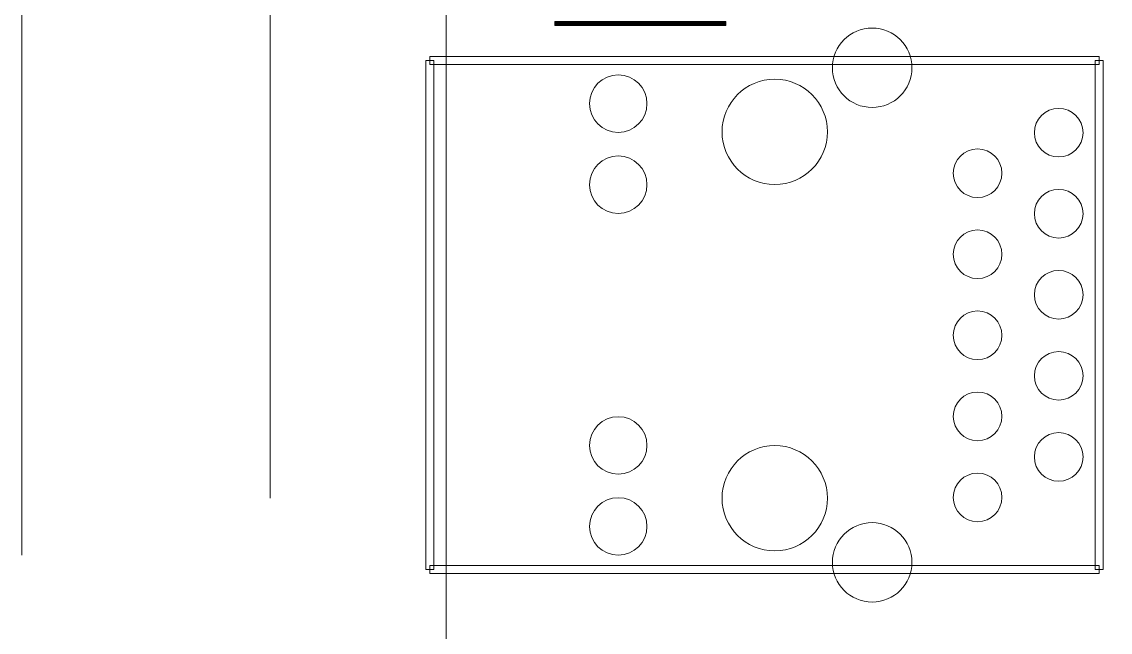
# Model space of a CAD drawing. Header units: millimetres. Extents: x -90 to 99, y -65 to 67.
# Drawn here: x -85.02 to -50.94, y 9.35 to 28.48 of the extents above; entities that cross this region are included whole.
import ezdxf

# ---------------------------------------------------------------- set-up
doc = ezdxf.new("R2010")
doc.units = ezdxf.units.MM
doc.header["$MEASUREMENT"] = 0
for name, color, linetype in [('BG_OUTLINE', 7, 'Continuous'), ('BG_SILKSCREEN_TOP', 7, 'Continuous'), ('MA_PEN3', 7, 'Continuous'), ('PG_SILKSCREEN_TOP', 7, 'Continuous'), ('PIN_TOP', 7, 'Continuous')]:
    doc.layers.add(name, color=color, linetype=linetype)

msp = doc.modelspace()

# ---------------------------------------------------------------- linework, layer by layer
at = {"layer": 'BG_OUTLINE', "color": 3, "lineweight": 9}
msp.add_open_spline([(-71.7269, -61.8795), (-71.7269, -61.8795), (-71.7343, 42.2681), (-71.7343, 42.2681), (-71.7343, 42.2681), (-71.7348, 43.0066), (-71.4419, 43.715), (-70.92, 44.2375), (-70.92, 44.2375), (-70.3982, 44.76), (-69.6866, 45.0538), (-68.9482, 45.0543), (-68.9482, 45.0543), (-68.9482, 45.0543), (75.2046, 45.0543), (75.2046, 45.0543), (75.2046, 45.0543), (76.8319, 45.0552), (78.1763, 43.7805), (78.2661, 42.1556), (78.2661, 42.1556), (78.2661, 42.1556), (78.2661, 31.2814), (78.2661, 31.2814), (78.2661, 31.2814), (78.2661, 31.2814), (72.2646, 31.2814), (72.2646, 31.2814), (72.2646, 31.2814), (72.2646, 31.2814), (72.2646, 26.9814), (72.2646, 26.9814), (72.2646, 26.9814), (72.2646, 26.9814), (78.2661, 26.9814), (78.2661, 26.9814), (78.2661, 26.9814), (78.2661, 26.9814), (78.2661, 18.6553), (78.2661, 18.6553), (78.2661, 18.6553), (78.2661, 18.6553), (72.2496, 18.6553), (72.2496, 18.6553), (72.2496, 18.6553), (72.2496, 18.6553), (72.2496, 14.3553), (72.2496, 14.3553), (72.2496, 14.3553), (72.2496, 14.3553), (78.2661, 14.3553), (78.2661, 14.3553), (78.2661, 14.3553), (78.2661, 14.3553), (78.2661, 9.255), (78.2661, 9.255), (78.2661, 9.255), (78.2661, 9.255), (72.2648, 9.255), (72.2648, 9.255), (72.2648, 9.255), (72.2648, 9.255), (72.2648, 4.955), (72.2648, 4.955), (72.2648, 4.955), (72.2648, 4.955), (78.2661, 4.955), (78.2661, 4.955), (78.2661, 4.955), (78.2661, 4.955), (78.2661, -3.3762), (78.2661, -3.3762), (78.2661, -3.3762), (78.2661, -3.3762), (72.2445, -3.3762), (72.2445, -3.3762), (72.2445, -3.3762), (72.2445, -3.3762), (72.2445, -7.6762), (72.2445, -7.6762), (72.2445, -7.6762), (72.2445, -7.6762), (78.2661, -7.6762), (78.2661, -7.6762), (78.2661, -7.6762), (78.2661, -7.6762), (78.2661, -12.7615), (78.2661, -12.7615), (78.2661, -12.7615), (78.2661, -12.7615), (72.2651, -12.7615), (72.2651, -12.7615), (72.2651, -12.7615), (72.2651, -12.7615), (72.2651, -17.0615), (72.2651, -17.0615), (72.2651, -17.0615), (72.2651, -17.0615), (78.2661, -17.0615), (78.2661, -17.0615), (78.2661, -17.0615), (78.2661, -17.0615), (78.2661, -25.4097), (78.2661, -25.4097), (78.2661, -25.4097), (78.2661, -25.4097), (72.2656, -25.4097), (72.2656, -25.4097), (72.2656, -25.4097), (72.2656, -25.4097), (72.2656, -29.7097), (72.2656, -29.7097), (72.2656, -29.7097), (72.2656, -29.7097), (78.2661, -29.7097), (78.2661, -29.7097), (78.2661, -29.7097), (78.2661, -29.7097), (78.2661, -34.793), (78.2661, -34.793), (78.2661, -34.793), (78.2661, -34.793), (72.2679, -34.793), (72.2679, -34.793), (72.2679, -34.793), (72.2679, -34.793), (72.2679, -39.0929), (72.2679, -39.0929), (72.2679, -39.0929), (72.2679, -39.0929), (78.2661, -39.0929), (78.2661, -39.0929), (78.2661, -39.0929), (78.2661, -39.0929), (78.2661, -47.4269), (78.2661, -47.4269), (78.2661, -47.4269), (78.2661, -47.4269), (72.2679, -47.4269), (72.2679, -47.4269), (72.2679, -47.4269), (72.2679, -47.4269), (72.2679, -51.7269), (72.2679, -51.7269), (72.2679, -51.7269), (72.2679, -51.7269), (78.2661, -51.7269), (78.2661, -51.7269), (78.2661, -51.7269), (78.2661, -51.7269), (78.2661, -51.8138), (78.2661, -51.8138), (78.2661, -51.8138), (78.2661, -51.8138), (78.2656, -61.8468), (78.2656, -61.8468), (78.2656, -61.8468), (78.2661, -62.6669), (77.9407, -63.4536), (77.3612, -64.0339), (77.3612, -64.0339), (76.7817, -64.6142), (75.9915, -64.9405), (75.1713, -64.941), (75.1713, -64.941), (75.1713, -64.941), (-68.6609, -64.9456), (-68.6609, -64.9456), (-68.6609, -64.9456), (-69.4735, -64.9461), (-70.2531, -64.6237), (-70.8281, -64.0495), (-70.8281, -64.0495), (-71.4031, -63.4752), (-71.7264, -62.6922), (-71.7269, -61.8795)], degree=3, knots=[0, 0, 0, 0, 0.0227273, 0.0227273, 0.0227273, 0.0227273, 0.0454545, 0.0454545, 0.0454545, 0.0454545, 0.0681818, 0.0681818, 0.0681818, 0.0681818, 0.0909091, 0.0909091, 0.0909091, 0.0909091, 0.1136364, 0.1136364, 0.1136364, 0.1136364, 0.1363636, 0.1363636, 0.1363636, 0.1363636, 0.1590909, 0.1590909, 0.1590909, 0.1590909, 0.1818182, 0.1818182, 0.1818182, 0.1818182, 0.2045455, 0.2045455, 0.2045455, 0.2045455, 0.2272727, 0.2272727, 0.2272727, 0.2272727, 0.25, 0.25, 0.25, 0.25, 0.2727273, 0.2727273, 0.2727273, 0.2727273, 0.2954545, 0.2954545, 0.2954545, 0.2954545, 0.3181818, 0.3181818, 0.3181818, 0.3181818, 0.3409091, 0.3409091, 0.3409091, 0.3409091, 0.3636364, 0.3636364, 0.3636364, 0.3636364, 0.3863636, 0.3863636, 0.3863636, 0.3863636, 0.4090909, 0.4090909, 0.4090909, 0.4090909, 0.4318182, 0.4318182, 0.4318182, 0.4318182, 0.4545455, 0.4545455, 0.4545455, 0.4545455, 0.4772727, 0.4772727, 0.4772727, 0.4772727, 0.5, 0.5, 0.5, 0.5, 0.5227273, 0.5227273, 0.5227273, 0.5227273, 0.5454545, 0.5454545, 0.5454545, 0.5454545, 0.5681818, 0.5681818, 0.5681818, 0.5681818, 0.5909091, 0.5909091, 0.5909091, 0.5909091, 0.6136364, 0.6136364, 0.6136364, 0.6136364, 0.6363636, 0.6363636, 0.6363636, 0.6363636, 0.6590909, 0.6590909, 0.6590909, 0.6590909, 0.6818182, 0.6818182, 0.6818182, 0.6818182, 0.7045455, 0.7045455, 0.7045455, 0.7045455, 0.7272727, 0.7272727, 0.7272727, 0.7272727, 0.75, 0.75, 0.75, 0.75, 0.7727273, 0.7727273, 0.7727273, 0.7727273, 0.7954545, 0.7954545, 0.7954545, 0.7954545, 0.8181818, 0.8181818, 0.8181818, 0.8181818, 0.8409091, 0.8409091, 0.8409091, 0.8409091, 0.8636364, 0.8636364, 0.8636364, 0.8636364, 0.8863636, 0.8863636, 0.8863636, 0.8863636, 0.9090909, 0.9090909, 0.9090909, 0.9090909, 0.9318182, 0.9318182, 0.9318182, 0.9318182, 0.9545455, 0.9545455, 0.9545455, 0.9545455, 0.9772727, 0.9772727, 0.9772727, 0.9772727, 1, 1, 1, 1], dxfattribs=at)
at = {"layer": 'BG_SILKSCREEN_TOP', "color": 250, "lineweight": 20}
for points in [[(-85.018, 45.0543), (-85.018, 45.0543), (-85.018, 11.7618), (-85.018, 11.7618)], [(-77.2443, 41.2669), (-77.2443, 41.2669), (-77.2443, 13.5462), (-77.2443, 13.5462)]]:
    msp.add_open_spline(points, degree=3, dxfattribs=at)
at = {"layer": 'MA_PEN3', "color": 5, "lineweight": 9}
for points in [[(-68.3307, 28.4627), (-68.3307, 28.4627), (-68.3307, 28.4881), (-68.3307, 28.4881), (-68.3307, 28.4881), (-68.3307, 28.4881), (-62.9713, 28.4881), (-62.9713, 28.4881), (-62.9713, 28.4881), (-62.9713, 28.4881), (-62.9713, 28.4627), (-62.9713, 28.4627), (-62.9713, 28.4627), (-62.9713, 28.4627), (-68.3307, 28.4627), (-68.3307, 28.4627)], [(-68.3307, 28.4373), (-68.3307, 28.4373), (-68.3307, 28.4627), (-68.3307, 28.4627), (-68.3307, 28.4627), (-68.3307, 28.4627), (-62.9713, 28.4627), (-62.9713, 28.4627), (-62.9713, 28.4627), (-62.9713, 28.4627), (-62.9713, 28.4373), (-62.9713, 28.4373), (-62.9713, 28.4373), (-62.9713, 28.4373), (-68.3307, 28.4373), (-68.3307, 28.4373)], [(-68.3307, 28.4119), (-68.3307, 28.4119), (-68.3307, 28.4373), (-68.3307, 28.4373), (-68.3307, 28.4373), (-68.3307, 28.4373), (-62.9713, 28.4373), (-62.9713, 28.4373), (-62.9713, 28.4373), (-62.9713, 28.4373), (-62.9713, 28.4119), (-62.9713, 28.4119), (-62.9713, 28.4119), (-62.9713, 28.4119), (-68.3307, 28.4119), (-68.3307, 28.4119)], [(-68.3307, 28.3865), (-68.3307, 28.3865), (-68.3307, 28.4119), (-68.3307, 28.4119), (-68.3307, 28.4119), (-68.3307, 28.4119), (-62.9713, 28.4119), (-62.9713, 28.4119), (-62.9713, 28.4119), (-62.9713, 28.4119), (-62.9713, 28.3865), (-62.9713, 28.3865), (-62.9713, 28.3865), (-62.9713, 28.3865), (-68.3307, 28.3865), (-68.3307, 28.3865)], [(-68.3307, 28.3611), (-68.3307, 28.3611), (-68.3307, 28.3865), (-68.3307, 28.3865), (-68.3307, 28.3865), (-68.3307, 28.3865), (-62.9713, 28.3865), (-62.9713, 28.3865), (-62.9713, 28.3865), (-62.9713, 28.3865), (-62.9713, 28.3611), (-62.9713, 28.3611), (-62.9713, 28.3611), (-62.9713, 28.3611), (-68.3307, 28.3611), (-68.3307, 28.3611)]]:
    msp.add_open_spline(points, degree=3, knots=[0, 0, 0, 0, 0.25, 0.25, 0.25, 0.25, 0.5, 0.5, 0.5, 0.5, 0.75, 0.75, 0.75, 0.75, 1, 1, 1, 1], dxfattribs=at)
at = {"layer": 'PG_SILKSCREEN_TOP', "color": 6, "lineweight": 9}
for points in [[(-51.2847, 27.3883), (-51.2847, 27.3883), (-51.2847, 27.1343), (-51.2847, 27.1343), (-51.2847, 27.1343), (-51.2847, 27.1343), (-72.2398, 27.1343), (-72.2398, 27.1343), (-72.2398, 27.1343), (-72.2398, 27.1343), (-72.2398, 27.3883), (-72.2398, 27.3883), (-72.2398, 27.3883), (-72.2398, 27.3883), (-51.2847, 27.3883), (-51.2847, 27.3883)], [(-72.3668, 27.2613), (-72.3668, 27.2613), (-72.1128, 27.2613), (-72.1128, 27.2613), (-72.1128, 27.2613), (-72.1128, 27.2613), (-72.1128, 11.3101), (-72.1128, 11.3101), (-72.1128, 11.3101), (-72.1128, 11.3101), (-72.3668, 11.3101), (-72.3668, 11.3101), (-72.3668, 11.3101), (-72.3668, 11.3101), (-72.3668, 27.2613), (-72.3668, 27.2613)], [(-51.1577, 11.3101), (-51.1577, 11.3101), (-51.4117, 11.3101), (-51.4117, 11.3101), (-51.4117, 11.3101), (-51.4117, 11.3101), (-51.4117, 27.2613), (-51.4117, 27.2613), (-51.4117, 27.2613), (-51.4117, 27.2613), (-51.1577, 27.2613), (-51.1577, 27.2613), (-51.1577, 27.2613), (-51.1577, 27.2613), (-51.1577, 11.3101), (-51.1577, 11.3101)], [(-72.2398, 11.1831), (-72.2398, 11.1831), (-72.2398, 11.4371), (-72.2398, 11.4371), (-72.2398, 11.4371), (-72.2398, 11.4371), (-51.2847, 11.4371), (-51.2847, 11.4371), (-51.2847, 11.4371), (-51.2847, 11.4371), (-51.2847, 11.1831), (-51.2847, 11.1831), (-51.2847, 11.1831), (-51.2847, 11.1831), (-72.2398, 11.1831), (-72.2398, 11.1831)]]:
    msp.add_open_spline(points, degree=3, knots=[0, 0, 0, 0, 0.25, 0.25, 0.25, 0.25, 0.5, 0.5, 0.5, 0.5, 0.75, 0.75, 0.75, 0.75, 1, 1, 1, 1], dxfattribs=at)
at = {"layer": 'PIN_TOP', "lineweight": 9}
for points in [[(-57.15, 27.0355), (-57.15, 27.7229), (-57.7072, 28.2801), (-58.3947, 28.2801), (-58.3947, 28.2801), (-59.0821, 28.2801), (-59.6393, 27.7229), (-59.6393, 27.0355), (-59.6393, 27.0355), (-59.6393, 26.3481), (-59.0821, 25.7909), (-58.3947, 25.7909), (-58.3947, 25.7909), (-57.7072, 25.7909), (-57.15, 26.3481), (-57.15, 27.0355)], [(-65.4446, 25.9105), (-65.4446, 26.4076), (-65.8476, 26.8106), (-66.3447, 26.8106), (-66.3447, 26.8106), (-66.8417, 26.8106), (-67.2447, 26.4076), (-67.2447, 25.9105), (-67.2447, 25.9105), (-67.2447, 25.4135), (-66.8418, 25.0105), (-66.3447, 25.0105), (-66.3447, 25.0105), (-65.8476, 25.0105), (-65.4446, 25.4135), (-65.4446, 25.9105)], [(-59.7948, 25.0256), (-59.7948, 25.9369), (-60.5335, 26.6756), (-61.4447, 26.6756), (-61.4447, 26.6756), (-62.356, 26.6756), (-63.0947, 25.9369), (-63.0947, 25.0256), (-63.0947, 25.0256), (-63.0947, 24.1144), (-62.356, 23.3756), (-61.4448, 23.3756), (-61.4448, 23.3756), (-60.5335, 23.3756), (-59.7948, 24.1143), (-59.7948, 25.0256)], [(-51.7927, 25.0007), (-51.7927, 25.4216), (-52.1338, 25.7627), (-52.5546, 25.7627), (-52.5546, 25.7627), (-52.9755, 25.7627), (-53.3166, 25.4216), (-53.3166, 25.0007), (-53.3166, 25.0007), (-53.3167, 24.5799), (-52.9755, 24.2387), (-52.5547, 24.2387), (-52.5547, 24.2387), (-52.1338, 24.2387), (-51.7927, 24.5799), (-51.7927, 25.0007)], [(-65.4446, 23.3705), (-65.4446, 23.8676), (-65.8476, 24.2706), (-66.3447, 24.2706), (-66.3447, 24.2706), (-66.8417, 24.2706), (-67.2447, 23.8676), (-67.2447, 23.3705), (-67.2447, 23.3705), (-67.2447, 22.8735), (-66.8418, 22.4705), (-66.3447, 22.4705), (-66.3447, 22.4705), (-65.8476, 22.4705), (-65.4446, 22.8735), (-65.4446, 23.3705)], [(-54.3327, 23.7307), (-54.3327, 24.1516), (-54.6738, 24.4927), (-55.0946, 24.4927), (-55.0946, 24.4927), (-55.5155, 24.4927), (-55.8566, 24.1516), (-55.8566, 23.7307), (-55.8566, 23.7307), (-55.8567, 23.3099), (-55.5155, 22.9687), (-55.0947, 22.9687), (-55.0947, 22.9687), (-54.6738, 22.9687), (-54.3327, 23.3099), (-54.3327, 23.7307)], [(-51.7927, 22.4607), (-51.7927, 22.8816), (-52.1338, 23.2227), (-52.5546, 23.2227), (-52.5546, 23.2227), (-52.9755, 23.2227), (-53.3166, 22.8816), (-53.3166, 22.4607), (-53.3166, 22.4607), (-53.3167, 22.0399), (-52.9755, 21.6987), (-52.5547, 21.6987), (-52.5547, 21.6987), (-52.1338, 21.6987), (-51.7927, 22.0399), (-51.7927, 22.4607)], [(-54.3327, 21.1907), (-54.3327, 21.6116), (-54.6738, 21.9527), (-55.0946, 21.9527), (-55.0946, 21.9527), (-55.5155, 21.9527), (-55.8566, 21.6116), (-55.8566, 21.1907), (-55.8566, 21.1907), (-55.8567, 20.7699), (-55.5155, 20.4287), (-55.0947, 20.4287), (-55.0947, 20.4287), (-54.6738, 20.4287), (-54.3327, 20.7699), (-54.3327, 21.1907)], [(-51.7927, 19.9207), (-51.7927, 20.3416), (-52.1338, 20.6827), (-52.5546, 20.6827), (-52.5546, 20.6827), (-52.9755, 20.6827), (-53.3166, 20.3416), (-53.3166, 19.9207), (-53.3166, 19.9207), (-53.3167, 19.4999), (-52.9755, 19.1587), (-52.5547, 19.1587), (-52.5547, 19.1587), (-52.1338, 19.1587), (-51.7927, 19.4999), (-51.7927, 19.9207)], [(-54.3327, 18.6507), (-54.3327, 19.0716), (-54.6738, 19.4127), (-55.0946, 19.4127), (-55.0946, 19.4127), (-55.5155, 19.4127), (-55.8566, 19.0716), (-55.8566, 18.6507), (-55.8566, 18.6507), (-55.8567, 18.2299), (-55.5155, 17.8887), (-55.0947, 17.8887), (-55.0947, 17.8887), (-54.6738, 17.8887), (-54.3327, 18.2299), (-54.3327, 18.6507)], [(-51.7927, 17.3807), (-51.7927, 17.8016), (-52.1338, 18.1427), (-52.5546, 18.1427), (-52.5546, 18.1427), (-52.9755, 18.1427), (-53.3166, 17.8016), (-53.3166, 17.3807), (-53.3166, 17.3807), (-53.3167, 16.9599), (-52.9755, 16.6187), (-52.5547, 16.6187), (-52.5547, 16.6187), (-52.1338, 16.6187), (-51.7927, 16.9599), (-51.7927, 17.3807)], [(-54.3327, 16.1107), (-54.3327, 16.5316), (-54.6738, 16.8727), (-55.0946, 16.8727), (-55.0946, 16.8727), (-55.5155, 16.8727), (-55.8566, 16.5316), (-55.8566, 16.1107), (-55.8566, 16.1107), (-55.8567, 15.6899), (-55.5155, 15.3487), (-55.0947, 15.3487), (-55.0947, 15.3487), (-54.6738, 15.3487), (-54.3327, 15.6899), (-54.3327, 16.1107)], [(-65.4446, 15.2006), (-65.4446, 15.6977), (-65.8476, 16.1007), (-66.3447, 16.1007), (-66.3447, 16.1007), (-66.8417, 16.1007), (-67.2447, 15.6977), (-67.2447, 15.2006), (-67.2447, 15.2006), (-67.2447, 14.7036), (-66.8418, 14.3006), (-66.3447, 14.3006), (-66.3447, 14.3006), (-65.8476, 14.3006), (-65.4446, 14.7035), (-65.4446, 15.2006)], [(-51.7927, 14.8407), (-51.7927, 15.2616), (-52.1338, 15.6027), (-52.5546, 15.6027), (-52.5546, 15.6027), (-52.9755, 15.6027), (-53.3166, 15.2616), (-53.3166, 14.8407), (-53.3166, 14.8407), (-53.3167, 14.4199), (-52.9755, 14.0787), (-52.5547, 14.0787), (-52.5547, 14.0787), (-52.1338, 14.0787), (-51.7927, 14.4199), (-51.7927, 14.8407)], [(-59.7948, 13.5456), (-59.7948, 14.4568), (-60.5335, 15.1956), (-61.4447, 15.1956), (-61.4447, 15.1956), (-62.356, 15.1956), (-63.0947, 14.4568), (-63.0947, 13.5456), (-63.0947, 13.5456), (-63.0947, 12.6343), (-62.356, 11.8956), (-61.4448, 11.8956), (-61.4448, 11.8956), (-60.5335, 11.8956), (-59.7948, 12.6343), (-59.7948, 13.5456)], [(-54.3327, 13.5707), (-54.3327, 13.9916), (-54.6738, 14.3327), (-55.0946, 14.3327), (-55.0946, 14.3327), (-55.5155, 14.3327), (-55.8566, 13.9916), (-55.8566, 13.5707), (-55.8566, 13.5707), (-55.8567, 13.1499), (-55.5155, 12.8087), (-55.0947, 12.8087), (-55.0947, 12.8087), (-54.6738, 12.8087), (-54.3327, 13.1499), (-54.3327, 13.5707)], [(-65.4446, 12.6606), (-65.4446, 13.1577), (-65.8476, 13.5607), (-66.3447, 13.5607), (-66.3447, 13.5607), (-66.8417, 13.5607), (-67.2447, 13.1577), (-67.2447, 12.6606), (-67.2447, 12.6606), (-67.2447, 12.1636), (-66.8418, 11.7606), (-66.3447, 11.7606), (-66.3447, 11.7606), (-65.8476, 11.7606), (-65.4446, 12.1635), (-65.4446, 12.6606)], [(-57.15, 11.5357), (-57.15, 12.223), (-57.7072, 12.7803), (-58.3947, 12.7803), (-58.3947, 12.7803), (-59.0821, 12.7803), (-59.6393, 12.223), (-59.6393, 11.5357), (-59.6393, 11.5357), (-59.6393, 10.8483), (-59.0821, 10.2911), (-58.3947, 10.2911), (-58.3947, 10.2911), (-57.7072, 10.2911), (-57.15, 10.8483), (-57.15, 11.5357)]]:
    msp.add_open_spline(points, degree=3, knots=[0, 0, 0, 0, 0.25, 0.25, 0.25, 0.25, 0.5, 0.5, 0.5, 0.5, 0.75, 0.75, 0.75, 0.75, 1, 1, 1, 1], dxfattribs=at)

doc.saveas('drawing.dxf')
